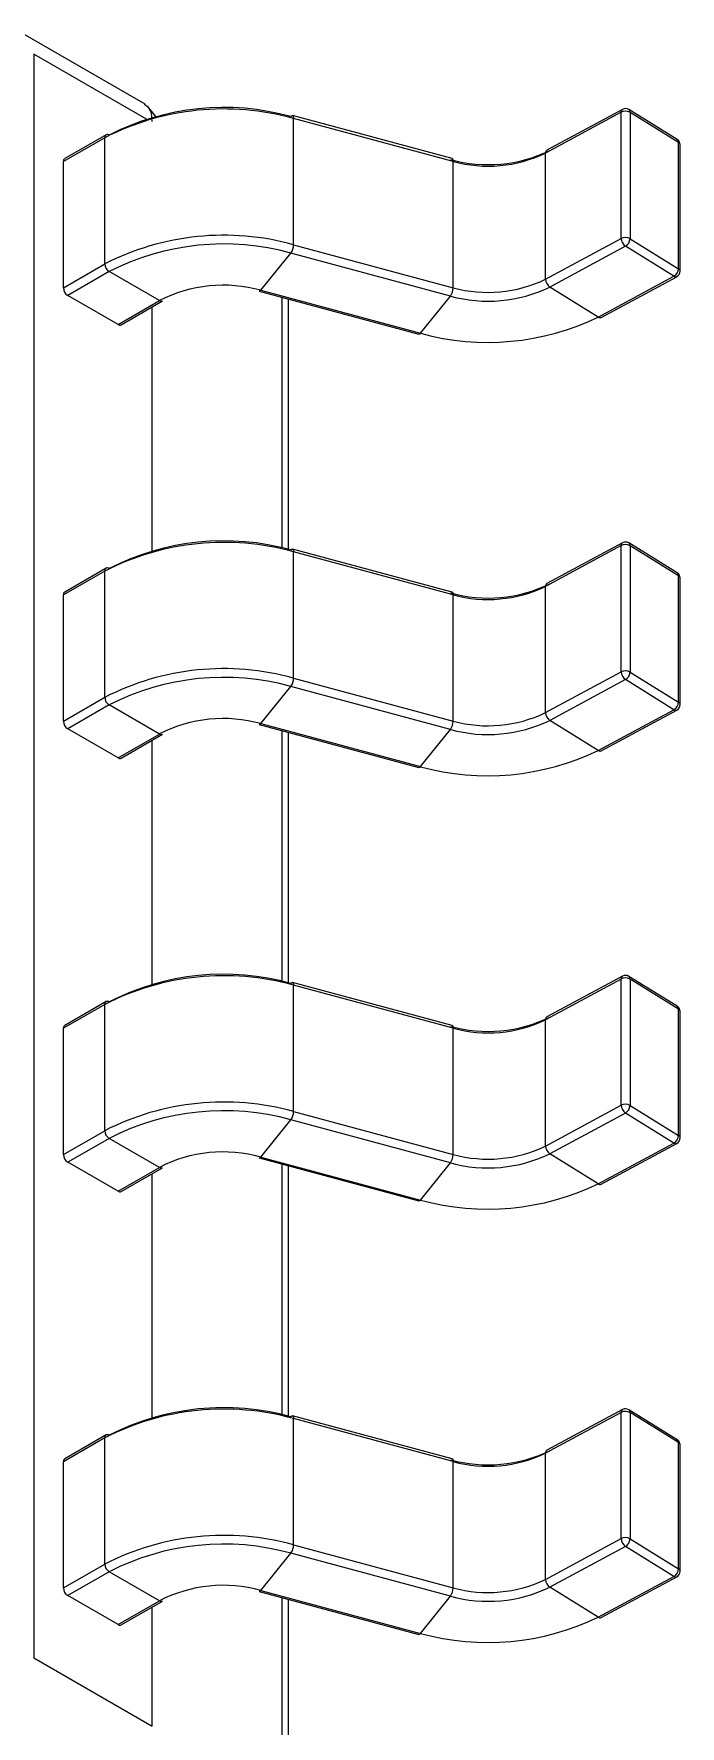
# Model space of a CAD drawing. Header units: millimetres. Extents: x 206 to 880, y 122 to 722.
# Drawn here: x 775.91 to 791.11, y 236.42 to 276.21 of the extents above; entities that cross this region are included whole.
import ezdxf

# ---------------------------------------------------------------- set-up
doc = ezdxf.new("R2010")
doc.units = ezdxf.units.MM

msp = doc.modelspace()

# ---------------------------------------------------------------- linework, layer by layer
at = {"color": 7, "linetype": 'Continuous', "lineweight": 25}
for p, q in [((778.533, 274.553), (775.666, 276.208)), ((775.913, 275.733), (775.913, 238.021)), ((778.562, 274.204), (775.913, 275.733)), ((778.78, 274.267), (778.59, 274.508)), ((785.752, 273.273), (781.997, 274.284)), ((782.021, 271.25), (782.021, 274.218)), ((785.776, 273.208), (782.021, 274.218)), ((789.727, 274.364), (787.947, 273.406)), ((789.758, 274.432), (787.978, 273.474)), ((789.727, 271.395), (789.727, 274.364)), ((791.044, 273.722), (789.905, 274.427)), ((789.935, 274.36), (789.935, 271.391)), ((791.075, 273.655), (789.935, 274.36)), ((777.581, 273.766), (776.608, 273.205)), ((777.611, 273.834), (776.639, 273.273)), ((777.581, 270.798), (777.581, 273.766)), ((787.947, 270.437), (787.947, 273.406)), ((791.075, 270.686), (791.075, 273.655)), ((791.114, 270.628), (791.114, 273.597)), ((776.608, 270.236), (776.608, 273.205)), ((785.776, 270.239), (785.776, 273.208)), ((787.947, 270.437), (789.727, 271.395)), ((789.935, 271.391), (791.075, 270.686)), ((781.253, 270.178), (781.959, 271.052)), ((785.714, 270.041), (781.959, 271.052)), ((782.021, 271.25), (785.776, 270.239)), ((789.828, 271.213), (788.048, 270.255)), ((790.967, 270.508), (789.828, 271.213)), ((776.608, 270.236), (777.581, 270.798)), ((777.685, 270.617), (776.712, 270.056)), ((778.866, 269.935), (777.685, 270.617)), ((789.187, 269.549), (788.048, 270.255)), ((789.187, 269.549), (790.967, 270.508)), ((789.257, 269.54), (791.037, 270.498)), ((777.894, 269.374), (776.712, 270.056)), ((777.894, 269.374), (778.866, 269.935)), ((777.967, 269.367), (778.94, 269.928)), ((778.693, 264.053), (778.693, 269.785)), ((781.214, 270.156), (784.97, 269.145)), ((781.253, 270.178), (785.008, 269.167)), ((781.753, 264.123), (781.753, 270.011)), ((781.902, 264.087), (781.902, 269.962)), ((785.008, 269.167), (785.714, 270.041)), ((789.758, 264.242), (787.978, 263.283)), ((791.044, 263.532), (789.905, 264.237)), ((785.752, 263.083), (781.997, 264.094)), ((782.021, 261.06), (782.021, 264.028)), ((785.776, 263.017), (782.021, 264.028)), ((789.727, 264.174), (787.947, 263.216)), ((789.727, 261.205), (789.727, 264.174)), ((789.935, 264.17), (789.935, 261.201)), ((791.075, 263.465), (789.935, 264.17)), ((777.581, 263.576), (776.608, 263.015)), ((777.611, 263.644), (776.639, 263.082)), ((777.581, 260.608), (777.581, 263.576)), ((791.075, 260.496), (791.075, 263.465)), ((787.947, 260.247), (787.947, 263.216)), ((791.114, 260.438), (791.114, 263.407)), ((776.608, 260.046), (776.608, 263.015)), ((785.776, 260.049), (785.776, 263.017)), ((782.021, 261.06), (785.776, 260.049)), ((787.947, 260.247), (789.727, 261.205)), ((789.935, 261.201), (791.075, 260.496)), ((781.253, 259.988), (781.959, 260.862)), ((785.714, 259.851), (781.959, 260.862)), ((789.828, 261.023), (788.048, 260.065)), ((790.967, 260.317), (789.828, 261.023)), ((776.608, 260.046), (777.581, 260.608)), ((777.685, 260.427), (776.712, 259.866)), ((778.866, 259.745), (777.685, 260.427)), ((789.187, 259.359), (790.967, 260.317)), ((789.257, 259.35), (791.037, 260.308)), ((777.894, 259.184), (776.712, 259.866)), ((781.214, 259.966), (784.97, 258.955)), ((781.253, 259.988), (785.008, 258.977)), ((785.008, 258.977), (785.714, 259.851)), ((789.187, 259.359), (788.048, 260.065)), ((777.894, 259.184), (778.866, 259.745)), ((777.967, 259.176), (778.94, 259.738)), ((778.693, 253.863), (778.693, 259.595)), ((781.753, 253.933), (781.753, 259.821)), ((781.902, 253.896), (781.902, 259.781)), ((785.752, 252.893), (781.997, 253.903)), ((789.727, 253.984), (787.947, 253.026)), ((789.758, 254.051), (787.978, 253.093)), ((789.727, 251.015), (789.727, 253.984)), ((791.044, 253.342), (789.905, 254.047)), ((789.935, 253.98), (789.935, 251.011)), ((791.075, 253.274), (789.935, 253.98)), ((782.021, 250.869), (782.021, 253.838)), ((785.776, 252.827), (782.021, 253.838)), ((777.581, 253.386), (776.608, 252.825)), ((777.611, 253.454), (776.639, 252.892)), ((777.581, 250.417), (777.581, 253.386)), ((791.075, 250.306), (791.075, 253.274)), ((791.114, 250.248), (791.114, 253.216)), ((776.608, 249.856), (776.608, 252.825)), ((785.776, 249.859), (785.776, 252.827)), ((787.947, 250.057), (787.947, 253.026)), ((782.021, 250.869), (785.776, 249.859)), ((787.947, 250.057), (789.727, 251.015)), ((789.828, 250.833), (788.048, 249.874)), ((790.967, 250.127), (789.828, 250.833)), ((789.935, 251.011), (791.075, 250.306)), ((776.608, 249.856), (777.581, 250.417)), ((781.253, 249.798), (781.959, 250.672)), ((785.714, 249.661), (781.959, 250.672)), ((777.685, 250.237), (776.712, 249.676)), ((778.866, 249.555), (777.685, 250.237)), ((789.187, 249.169), (790.967, 250.127)), ((789.257, 249.16), (791.037, 250.118)), ((777.894, 248.994), (776.712, 249.676)), ((777.894, 248.994), (778.866, 249.555)), ((777.967, 248.986), (778.94, 249.548)), ((781.214, 249.776), (784.97, 248.765)), ((781.253, 249.798), (785.008, 248.787)), ((781.753, 243.743), (781.753, 249.631)), ((781.902, 243.706), (781.902, 249.591)), ((785.008, 248.787), (785.714, 249.661)), ((789.187, 249.169), (788.048, 249.874)), ((778.693, 243.672), (778.693, 249.405)), ((785.752, 242.702), (781.997, 243.713)), ((782.021, 240.679), (782.021, 243.648)), ((785.776, 242.637), (782.021, 243.648)), ((789.727, 243.794), (787.947, 242.836)), ((789.758, 243.861), (787.978, 242.903)), ((789.727, 240.825), (789.727, 243.794)), ((791.044, 243.152), (789.905, 243.857)), ((789.935, 243.79), (789.935, 240.821)), ((791.075, 243.084), (789.935, 243.79)), ((777.581, 243.196), (776.608, 242.635)), ((777.611, 243.263), (776.639, 242.702)), ((777.581, 240.227), (777.581, 243.196)), ((787.947, 239.867), (787.947, 242.836)), ((791.075, 240.116), (791.075, 243.084)), ((791.114, 240.057), (791.114, 243.026)), ((776.608, 239.666), (776.608, 242.635)), ((785.776, 239.668), (785.776, 242.637)), ((787.947, 239.867), (789.727, 240.825)), ((789.935, 240.821), (791.075, 240.116)), ((781.253, 239.608), (781.959, 240.482)), ((785.714, 239.471), (781.959, 240.482)), ((782.021, 240.679), (785.776, 239.668)), ((789.828, 240.642), (788.048, 239.684)), ((790.967, 239.937), (789.828, 240.642)), ((776.608, 239.666), (777.581, 240.227)), ((777.685, 240.047), (776.712, 239.485)), ((778.866, 239.365), (777.685, 240.047)), ((781.214, 239.586), (784.97, 238.575)), ((781.253, 239.608), (785.008, 238.597)), ((789.187, 238.979), (788.048, 239.684)), ((789.187, 238.979), (790.967, 239.937)), ((789.257, 238.97), (791.037, 239.928)), ((777.894, 238.803), (776.712, 239.485)), ((777.894, 238.803), (778.866, 239.365)), ((777.967, 238.796), (778.94, 239.357)), ((778.693, 236.416), (778.693, 239.215)), ((781.753, 234.63), (781.753, 239.441)), ((781.902, 234.329), (781.902, 239.401)), ((785.008, 238.597), (785.714, 239.471)), ((775.913, 238.021), (778.693, 236.416))]:
    msp.add_line(p, q, dxfattribs=at)
at = {"color": 7, "linetype": 'Continuous', "lineweight": 25, "flags": 128}
for points in [[(781.959, 274.262), (781.971, 274.274), (781.983, 274.282), (781.993, 274.284), (781.997, 274.284)], [(781.997, 274.284), (782.003, 274.281), (782.011, 274.272), (782.016, 274.259), (782.02, 274.24), (782.021, 274.218)], [(785.752, 273.273), (785.758, 273.27), (785.766, 273.261), (785.772, 273.248), (785.775, 273.23), (785.776, 273.208)], [(781.253, 270.178), (781.241, 270.165), (781.229, 270.158), (781.218, 270.156), (781.214, 270.156)], [(785.008, 269.167), (784.996, 269.155), (784.984, 269.147), (784.973, 269.145), (784.97, 269.145)], [(781.959, 264.072), (781.971, 264.084), (781.983, 264.092), (781.993, 264.094), (781.997, 264.094)], [(781.997, 264.094), (782.003, 264.091), (782.011, 264.082), (782.016, 264.069), (782.02, 264.05), (782.021, 264.028)], [(785.752, 263.083), (785.758, 263.08), (785.766, 263.071), (785.772, 263.058), (785.775, 263.039), (785.776, 263.017)], [(781.253, 259.988), (781.241, 259.975), (781.229, 259.968), (781.218, 259.965), (781.214, 259.966)], [(785.008, 258.977), (784.996, 258.964), (784.984, 258.957), (784.973, 258.955), (784.97, 258.955)], [(781.959, 253.881), (781.971, 253.894), (781.983, 253.902), (781.993, 253.904), (781.997, 253.903)], [(781.997, 253.903), (782.003, 253.901), (782.011, 253.892), (782.016, 253.878), (782.02, 253.86), (782.021, 253.838)], [(785.752, 252.893), (785.758, 252.89), (785.766, 252.881), (785.772, 252.867), (785.775, 252.849), (785.776, 252.827)], [(781.253, 249.798), (781.241, 249.785), (781.229, 249.778), (781.218, 249.775), (781.214, 249.776)], [(785.008, 248.787), (784.996, 248.774), (784.984, 248.767), (784.973, 248.764), (784.97, 248.765)], [(781.959, 243.691), (781.971, 243.704), (781.983, 243.712), (781.993, 243.714), (781.997, 243.713)], [(781.997, 243.713), (782.003, 243.711), (782.011, 243.702), (782.016, 243.688), (782.02, 243.67), (782.021, 243.648)], [(785.752, 242.702), (785.758, 242.7), (785.766, 242.691), (785.772, 242.677), (785.775, 242.659), (785.776, 242.637)], [(781.253, 239.608), (781.241, 239.595), (781.229, 239.587), (781.218, 239.585), (781.214, 239.586)], [(785.008, 238.597), (784.996, 238.584), (784.984, 238.577), (784.973, 238.574), (784.97, 238.575)]]:
    msp.add_lwpolyline(points, dxfattribs=at)
at = {"color": 7, "linetype": 'Continuous', "lineweight": 25}
for centre, radius, start, end in [((780.381, 268.295), 6.146, 74.5212, 117.1032), ((780.38, 268.561), 5.916, 74.5212, 117.1032), ((789.798, 274.373), 0.0714, 124.2679, 186.9142), ((789.827, 274.16), 0.228, 62.6993, 116.146), ((789.828, 274.302), 0.147, 58.2398, 118.2949), ((789.86, 274.367), 0.0754, 354.8848, 53.4749), ((789.864, 274.245), 0.135, 58.2477, 60.0104), ((777.654, 273.774), 0.0742, 125.698, 185.6204), ((777.642, 273.766), 0.0741, 54.3818, 114.314), ((786.596, 276.468), 3.336, 254.6603, 295.7882), ((786.597, 276.2), 3.103, 254.6603, 295.7882), ((788.018, 273.415), 0.0714, 124.2679, 186.9142), ((790.967, 273.597), 0.147, 0, 58.2398), ((791, 273.661), 0.0754, 354.8848, 53.4749), ((791.043, 273.59), 0.0718, 5.0363, 63.5788), ((776.682, 273.212), 0.0742, 125.698, 185.6204), ((780.381, 265.326), 6.146, 74.5212, 117.1032), ((789.827, 271.191), 0.228, 62.6993, 116.146), ((789.961, 271.405), 0.234, 182.3544, 235.3162), ((789.716, 271.402), 0.22, 300.5726, 357.1383), ((789.864, 271.276), 0.135, 58.2477, 60.0104), ((780.38, 265.351), 5.916, 74.5212, 117.1032), ((781.666, 271.253), 0.355, 325.5535, 359.431), ((777.807, 270.808), 0.227, 182.6055, 237.3945), ((790.855, 270.697), 0.22, 300.5726, 357.1383), ((790.967, 270.628), 0.147, 298.2949, 0), ((791.043, 270.622), 0.0718, 5.0363, 63.5788), ((776.834, 270.247), 0.227, 182.6055, 237.3945), ((780.371, 266.994), 3.304, 74.5212, 117.1032), ((786.596, 273.258), 3.336, 254.6603, 295.7882), ((785.421, 270.242), 0.355, 325.5535, 359.431), ((786.597, 273.231), 3.103, 254.6603, 295.7882), ((788.181, 270.447), 0.234, 182.3544, 235.3162), ((791.01, 270.563), 0.0703, 232.2383, 292.3877), ((778.909, 269.996), 0.0741, 234.3818, 294.314), ((786.588, 274.928), 5.974, 254.6603, 295.7882), ((789.23, 269.605), 0.0703, 232.2383, 292.3877), ((777.937, 269.434), 0.0741, 234.3818, 294.314), ((780.381, 258.105), 6.146, 74.5212, 117.1032), ((780.38, 258.37), 5.916, 74.5212, 117.1032), ((789.798, 264.183), 0.0714, 124.2679, 186.9142), ((789.828, 264.112), 0.147, 58.2398, 118.2949), ((789.86, 264.177), 0.0754, 354.8848, 53.4749), ((789.827, 263.97), 0.228, 62.6993, 116.146), ((789.864, 264.055), 0.135, 58.2477, 60.0104), ((777.654, 263.584), 0.0742, 125.698, 185.6204), ((777.642, 263.576), 0.0741, 54.3818, 114.314), ((790.967, 263.407), 0.147, 0, 58.2398), ((791, 263.471), 0.0754, 354.8848, 53.4749), ((791.043, 263.4), 0.0718, 5.0363, 63.5788), ((776.682, 263.022), 0.0742, 125.698, 185.6204), ((786.596, 266.278), 3.336, 254.6603, 295.7882), ((786.597, 266.01), 3.103, 254.6603, 295.7882), ((788.018, 263.225), 0.0714, 124.2679, 186.9142), ((780.381, 255.136), 6.146, 74.5212, 117.1032), ((780.38, 255.161), 5.916, 74.5212, 117.1032), ((781.666, 261.063), 0.355, 325.5535, 359.431), ((789.827, 261.001), 0.228, 62.6993, 116.146), ((789.961, 261.215), 0.234, 182.3544, 235.3162), ((789.716, 261.212), 0.22, 300.5726, 357.1383), ((789.864, 261.086), 0.135, 58.2477, 60.0104), ((777.807, 260.618), 0.227, 182.6055, 237.3945), ((786.597, 263.041), 3.103, 254.6603, 295.7882), ((788.181, 260.257), 0.234, 182.3544, 235.3162), ((790.855, 260.507), 0.22, 300.5726, 357.1383), ((791.01, 260.373), 0.0703, 232.2383, 292.3877), ((790.967, 260.438), 0.147, 298.2949, 0), ((791.043, 260.431), 0.0718, 5.0363, 63.5788), ((776.834, 260.057), 0.227, 182.6055, 237.3945), ((780.371, 256.804), 3.304, 74.5212, 117.1032), ((786.596, 263.068), 3.336, 254.6603, 295.7882), ((785.421, 260.052), 0.355, 325.5535, 359.431), ((778.909, 259.805), 0.0741, 234.3818, 294.314), ((777.937, 259.244), 0.0741, 234.3818, 294.314), ((786.588, 264.738), 5.974, 254.6603, 295.7882), ((789.23, 259.415), 0.0703, 232.2383, 292.3877), ((780.381, 247.915), 6.146, 74.5212, 117.1032), ((780.38, 248.18), 5.916, 74.5212, 117.1032), ((789.798, 253.993), 0.0714, 124.2679, 186.9142), ((789.827, 253.78), 0.228, 62.6993, 116.146), ((789.828, 253.922), 0.147, 58.2398, 118.2949), ((789.86, 253.986), 0.0754, 354.8848, 53.4749), ((789.864, 253.865), 0.135, 58.2477, 60.0104), ((777.654, 253.393), 0.0742, 125.698, 185.6204), ((777.642, 253.386), 0.0741, 54.3818, 114.314), ((786.596, 256.088), 3.336, 254.6603, 295.7882), ((788.018, 253.034), 0.0714, 124.2679, 186.9142), ((790.967, 253.216), 0.147, 0, 58.2398), ((791, 253.281), 0.0754, 354.8848, 53.4749), ((791.043, 253.21), 0.0718, 5.0363, 63.5788), ((776.682, 252.832), 0.0742, 125.698, 185.6204), ((786.597, 255.82), 3.103, 254.6603, 295.7882), ((780.381, 244.946), 6.146, 74.5212, 117.1032), ((780.38, 244.971), 5.916, 74.5212, 117.1032), ((781.666, 250.873), 0.355, 325.5535, 359.431), ((789.827, 250.811), 0.228, 62.6993, 116.146), ((789.961, 251.025), 0.234, 182.3544, 235.3162), ((789.716, 251.022), 0.22, 300.5726, 357.1383), ((789.864, 250.896), 0.135, 58.2477, 60.0104), ((777.807, 250.428), 0.227, 182.6055, 237.3945), ((790.855, 250.317), 0.22, 300.5726, 357.1383), ((791.043, 250.241), 0.0718, 5.0363, 63.5788), ((780.371, 246.614), 3.304, 74.5212, 117.1032), ((786.597, 252.851), 3.103, 254.6603, 295.7882), ((788.181, 250.067), 0.234, 182.3544, 235.3162), ((791.01, 250.183), 0.0703, 232.2383, 292.3877), ((790.967, 250.248), 0.147, 298.2949, 0), ((776.834, 249.866), 0.227, 182.6055, 237.3945), ((778.909, 249.615), 0.0741, 234.3818, 294.314), ((786.596, 252.878), 3.336, 254.6603, 295.7882), ((785.421, 249.862), 0.355, 325.5535, 359.431), ((786.588, 254.548), 5.974, 254.6603, 295.7882), ((789.23, 249.225), 0.0703, 232.2383, 292.3877), ((777.937, 249.054), 0.0741, 234.3818, 294.314), ((780.381, 237.725), 6.146, 74.5212, 117.1032), ((780.38, 237.99), 5.916, 74.5212, 117.1032), ((789.798, 243.802), 0.0714, 124.2679, 186.9142), ((789.827, 243.589), 0.228, 62.6993, 116.146), ((789.828, 243.732), 0.147, 58.2398, 118.2949), ((789.86, 243.796), 0.0754, 354.8848, 53.4749), ((789.864, 243.674), 0.135, 58.2477, 60.0104), ((777.654, 243.203), 0.0742, 125.698, 185.6204), ((777.642, 243.196), 0.0741, 54.3818, 114.314), ((790.967, 243.026), 0.147, 0, 58.2398), ((791, 243.091), 0.0754, 354.8848, 53.4749), ((786.596, 245.897), 3.336, 254.6603, 295.7882), ((786.597, 245.63), 3.103, 254.6603, 295.7882), ((788.018, 242.844), 0.0714, 124.2679, 186.9142), ((791.043, 243.02), 0.0718, 5.0363, 63.5788), ((776.682, 242.642), 0.0742, 125.698, 185.6204), ((780.381, 234.756), 6.146, 74.5212, 117.1032), ((789.827, 240.621), 0.228, 62.6993, 116.146), ((789.961, 240.835), 0.234, 182.3544, 235.3162), ((789.716, 240.832), 0.22, 300.5726, 357.1383), ((789.864, 240.706), 0.135, 58.2477, 60.0104), ((780.38, 234.781), 5.916, 74.5212, 117.1032), ((781.666, 240.683), 0.355, 325.5535, 359.431), ((777.807, 240.238), 0.227, 182.6055, 237.3945), ((790.855, 240.126), 0.22, 300.5726, 357.1383), ((790.967, 240.057), 0.147, 298.2949, 0), ((791.043, 240.051), 0.0718, 5.0363, 63.5788), ((776.834, 239.676), 0.227, 182.6055, 237.3945), ((780.371, 236.424), 3.304, 74.5212, 117.1032), ((786.596, 242.688), 3.336, 254.6603, 295.7882), ((785.421, 239.672), 0.355, 325.5535, 359.431), ((786.597, 242.661), 3.103, 254.6603, 295.7882), ((788.181, 239.876), 0.234, 182.3544, 235.3162), ((791.01, 239.993), 0.0703, 232.2383, 292.3877), ((778.909, 239.425), 0.0741, 234.3818, 294.314), ((777.937, 238.864), 0.0741, 234.3818, 294.314), ((786.588, 244.358), 5.974, 254.6603, 295.7882), ((789.23, 239.035), 0.0703, 232.2383, 292.3877)]:
    msp.add_arc(centre, radius, start, end, dxfattribs=at)
msp.add_open_spline([(778.693, 274.148), (778.691, 274.247), (778.687, 274.431), (778.565, 274.511), (778.51, 274.548)], degree=3, knots=[0, 0, 0, 0, 0.54273, 1, 1, 1, 1], dxfattribs=at)

doc.saveas('drawing.dxf')
